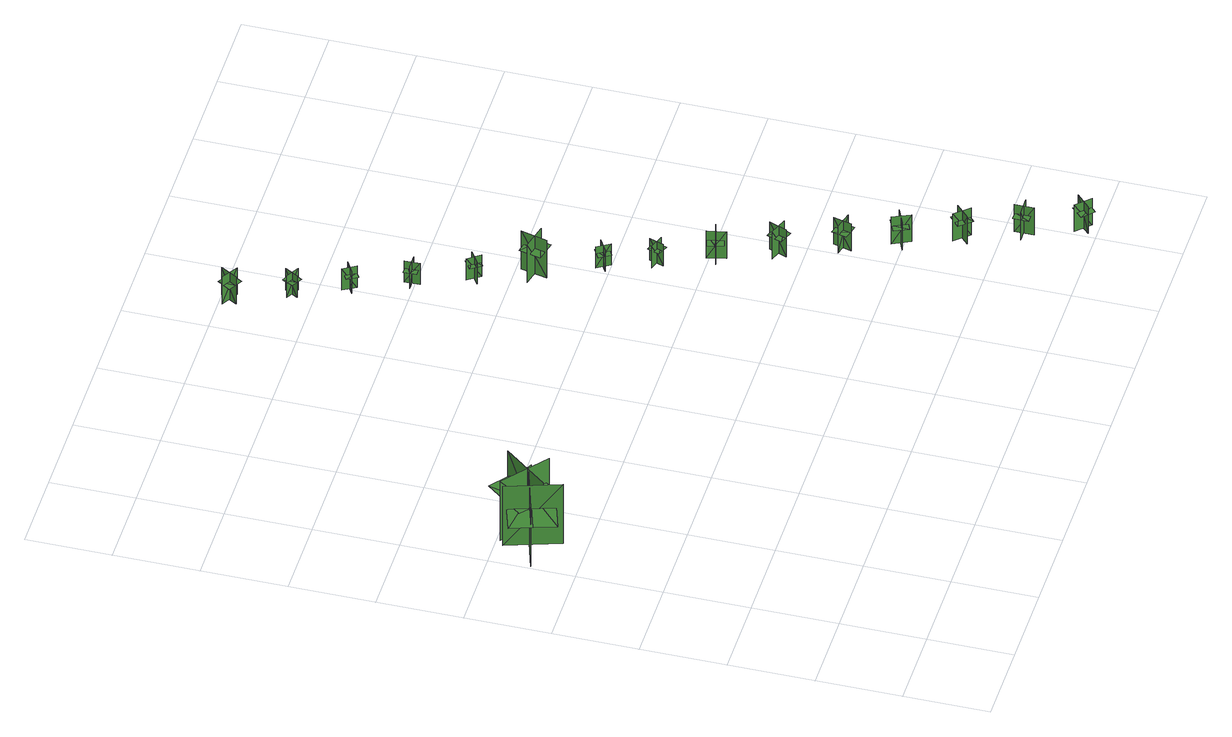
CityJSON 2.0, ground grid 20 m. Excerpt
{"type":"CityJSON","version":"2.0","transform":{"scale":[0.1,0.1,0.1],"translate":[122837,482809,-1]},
"CityObjects":{
"tree1":{"type":"SolitaryVegetationObject","geometry":[{"type":"MultiSurface","lod":"1","boundaries":[[[0,1,2]],[[0,2,3]],[[4,5,6]],[[4,6,7]],[[8,9,10]],[[8,10,11]],[[8,12,13]],[[8,13,9]]]}]},
"tree2":{"type":"SolitaryVegetationObject","geometry":[{"type":"MultiSurface","lod":"1","boundaries":[[[14,15,16]],[[14,16,17]],[[18,19,20]],[[18,20,21]],[[22,23,24]],[[22,24,25]],[[22,26,27]],[[22,27,23]]]}]},
"tree3":{"type":"SolitaryVegetationObject","geometry":[{"type":"MultiSurface","lod":"1","boundaries":[[[28,29,30]],[[28,30,31]],[[32,33,34]],[[32,34,35]],[[36,37,38]],[[36,38,39]],[[36,39,40]],[[36,40,41]]]}]},
"tree4":{"type":"SolitaryVegetationObject","geometry":[{"type":"MultiSurface","lod":"1","boundaries":[[[42,43,44]],[[42,44,45]],[[46,47,48]],[[46,48,49]],[[50,51,52]],[[50,52,53]],[[50,53,54]],[[50,54,55]]]}]},
"tree5":{"type":"SolitaryVegetationObject","geometry":[{"type":"MultiSurface","lod":"1","boundaries":[[[56,57,58]],[[56,58,59]],[[60,61,62]],[[60,62,63]],[[64,65,66]],[[64,66,67]],[[64,67,68]],[[64,68,69]]]}]},
"tree6":{"type":"SolitaryVegetationObject","geometry":[{"type":"MultiSurface","lod":"1","boundaries":[[[70,71,72]],[[70,72,73]],[[74,75,76]],[[74,76,77]],[[78,79,80]],[[78,80,81]],[[78,81,82]],[[78,82,83]]]}]},
"tree7":{"type":"SolitaryVegetationObject","geometry":[{"type":"MultiSurface","lod":"1","boundaries":[[[84,85,86]],[[84,86,87]],[[88,89,90]],[[88,90,91]],[[92,93,94]],[[92,94,95]],[[92,95,96]],[[92,96,97]]]}]},
"tree8":{"type":"SolitaryVegetationObject","geometry":[{"type":"MultiSurface","lod":"1","boundaries":[[[98,99,100]],[[98,100,101]],[[102,103,104]],[[102,104,105]],[[106,107,108]],[[106,108,109]],[[106,109,110]],[[106,110,111]]]}]},
"tree9":{"type":"SolitaryVegetationObject","geometry":[{"type":"MultiSurface","lod":"1","boundaries":[[[112,113,114]],[[112,114,115]],[[116,117,118]],[[116,118,119]],[[120,121,122]],[[120,122,123]],[[120,123,124]],[[120,124,125]]]}]},
"tree10":{"type":"SolitaryVegetationObject","geometry":[{"type":"MultiSurface","lod":"1","boundaries":[[[126,127,128]],[[126,128,129]],[[130,131,132]],[[130,132,133]],[[134,135,136]],[[134,136,137]],[[134,137,138]],[[134,138,139]]]}]},
"tree11":{"type":"SolitaryVegetationObject","geometry":[{"type":"MultiSurface","lod":"1","boundaries":[[[140,141,142]],[[140,142,143]],[[144,145,146]],[[144,146,147]],[[148,149,150]],[[148,150,151]],[[148,151,152]],[[148,152,153]]]}]},
"tree12":{"type":"SolitaryVegetationObject","geometry":[{"type":"MultiSurface","lod":"1","boundaries":[[[154,155,156]],[[154,156,157]],[[158,159,160]],[[158,160,161]],[[162,163,164]],[[162,164,165]],[[162,165,166]],[[162,166,167]]]}]},
"tree13":{"type":"SolitaryVegetationObject","geometry":[{"type":"MultiSurface","lod":"1","boundaries":[[[168,169,170]],[[168,170,171]],[[172,173,174]],[[172,174,175]],[[176,177,178]],[[176,178,179]],[[176,179,180]],[[176,180,181]]]}]},
"tree14":{"type":"SolitaryVegetationObject","geometry":[{"type":"MultiSurface","lod":"1","boundaries":[[[182,183,184]],[[182,184,185]],[[186,187,188]],[[186,188,189]],[[190,191,192]],[[190,192,193]],[[190,193,194]],[[190,194,195]]]}]},
"tree15":{"type":"SolitaryVegetationObject","geometry":[{"type":"MultiSurface","lod":"1","boundaries":[[[196,197,198]],[[196,198,199]],[[200,201,202]],[[200,202,203]],[[204,205,206]],[[204,206,207]],[[204,207,208]],[[204,208,209]]]}]},
"tree16":{"type":"SolitaryVegetationObject","geometry":[{"type":"MultiSurface","lod":"1","boundaries":[[[210,211,212]],[[210,212,213]],[[214,215,216]],[[214,216,217]],[[218,219,220]],[[218,220,221]],[[218,221,222]],[[218,222,223]]]}]},
"tree17":{"type":"SolitaryVegetationObject","geometry":[{"type":"MultiSurface","lod":"1","boundaries":[[[224,225,226]],[[224,226,227]],[[228,229,230]],[[228,230,231]],[[232,233,234]],[[232,234,235]],[[232,235,236]],[[232,236,237]]]}]},
"tree18":{"type":"SolitaryVegetationObject","geometry":[{"type":"MultiSurface","lod":"1","boundaries":[[[238,239,240]],[[238,240,241]],[[242,243,244]],[[242,244,245]],[[246,247,248]],[[246,248,249]],[[246,249,250]],[[246,250,251]]]}]}
},
"vertices":[
[134,945,10],[8,904,10],[8,904,181],[134,945,181],[60,982,10],[60,982,181],[101,856,181],[101,856,10],[128,937,115],[18,901,115],[35,850,115],[144,886,115],[110,990,115],[1,954,115],
[94,899,11],[177,1003,11],[177,1003,182],[94,899,182],[177,909,11],[177,909,182],[73,992,182],[73,992,11],[96,909,116],[168,999,116],[126,1033,116],[54,943,116],[139,874,116],[211,965,116],
[212,959,14],[142,992,14],[142,992,122],[212,959,122],[195,1008,14],[162,938,14],[162,938,122],[195,1008,122],[195,1008,91],[160,1024,91],[127,954,91],[162,938,91],[197,921,91],[230,991,91],
[677,1790,14],[716,1767,14],[716,1767,92],[677,1790,92],[685,1761,14],[685,1761,92],[708,1800,92],[708,1800,14],[685,1762,67],[702,1753,67],[720,1784,67],[704,1793,67],[688,1803,67],[669,1772,67],
[736,1660,14],[767,1642,14],[767,1642,76],[736,1660,76],[742,1637,14],[742,1637,76],[760,1669,76],[760,1669,14],[743,1638,56],[756,1631,56],[770,1656,56],[757,1664,56],[744,1671,56],[730,1646,56],
[783,1524,17],[814,1542,17],[814,1542,79],[783,1524,79],[806,1518,17],[806,1518,79],[788,1549,79],[788,1549,17],[805,1519,59],[818,1527,59],[804,1552,59],[791,1544,59],[778,1536,59],[792,1511,59],
[851,1424,17],[852,1388,17],[852,1388,78],[851,1424,78],[834,1406,17],[834,1406,78],[870,1407,78],[870,1407,17],[836,1406,58],[836,1391,58],[865,1392,58],[865,1407,58],[864,1422,58],[835,1421,58],
[916,1265,15],[895,1295,15],[895,1295,77],[916,1265,77],[920,1289,15],[920,1289,77],[890,1268,77],[890,1268,15],[919,1288,57],[910,1301,57],[886,1284,57],[895,1271,57],[904,1259,57],[927,1276,57],
[948,1126,16],[963,1188,16],[963,1188,125],[948,1126,125],[984,1148,16],[984,1148,125],[922,1163,125],[922,1163,16],[981,1149,90],[987,1175,90],[938,1186,90],[932,1161,90],[926,1135,90],[975,1123,90],
[1007,1030,18],[1026,1000,18],[1026,1000,79],[1007,1030,79],[1001,1007,18],[1001,1007,79],[1032,1026,79],[1032,1026,18],[1002,1008,60],[1010,995,60],[1035,1010,60],[1027,1023,60],[1019,1036,60],[994,1021,60],
[1054,889,17],[1066,923,17],[1066,923,79],[1054,889,79],[1075,900,17],[1075,900,79],[1041,912,79],[1041,912,17],[1074,900,59],[1079,914,59],[1052,924,59],[1047,910,59],[1042,896,59],[1069,886,59],
[1105,806,17],[1115,762,17],[1115,762,94],[1105,806,94],[1089,780,17],[1089,780,94],[1133,791,94],[1133,791,17],[1091,781,69],[1095,762,69],[1130,771,69],[1126,789,69],[1121,808,69],[1086,799,69],
[1156,637,16],[1172,679,16],[1172,679,94],[1156,637,94],[1183,649,16],[1183,649,94],[1141,665,94],[1141,665,16],[1182,649,69],[1189,667,69],[1155,680,69],[1148,663,69],[1141,645,69],[1175,632,69],
[1197,530,17],[1241,519,17],[1241,519,94],[1197,530,94],[1212,505,17],[1212,505,94],[1223,548,94],[1223,548,17],[1213,506,69],[1231,502,69],[1240,537,69],[1222,541,69],[1203,546,69],[1195,511,69],
[1286,416,17],[1245,397,17],[1245,397,94],[1286,416,94],[1258,426,17],[1258,426,94],[1277,385,94],[1277,385,17],[1259,425,69],[1242,417,69],[1257,384,69],[1274,392,69],[1291,400,69],[1276,433,69],
[1333,265,17],[1303,298,17],[1303,298,95],[1333,265,95],[1334,295,17],[1334,295,95],[1301,265,95],[1301,265,17],[1333,294,70],[1320,308,70],[1294,284,70],[1306,270,70],[1319,255,70],[1346,280,70],
[1392,156,16],[1347,156,16],[1347,156,94],[1392,156,94],[1371,177,16],[1371,177,94],[1371,132,94],[1371,132,16],[1371,175,69],[1352,175,69],[1352,139,69],[1371,139,69],[1390,139,69],[1390,175,69],
[1407,18,16],[1439,50,16],[1439,50,93],[1407,18,93],[1437,18,16],[1437,18,93],[1405,50,93],[1405,50,16],[1436,19,68],[1449,32,68],[1423,58,68],[1410,45,68],[1397,31,68],[1422,6,68]
]}
